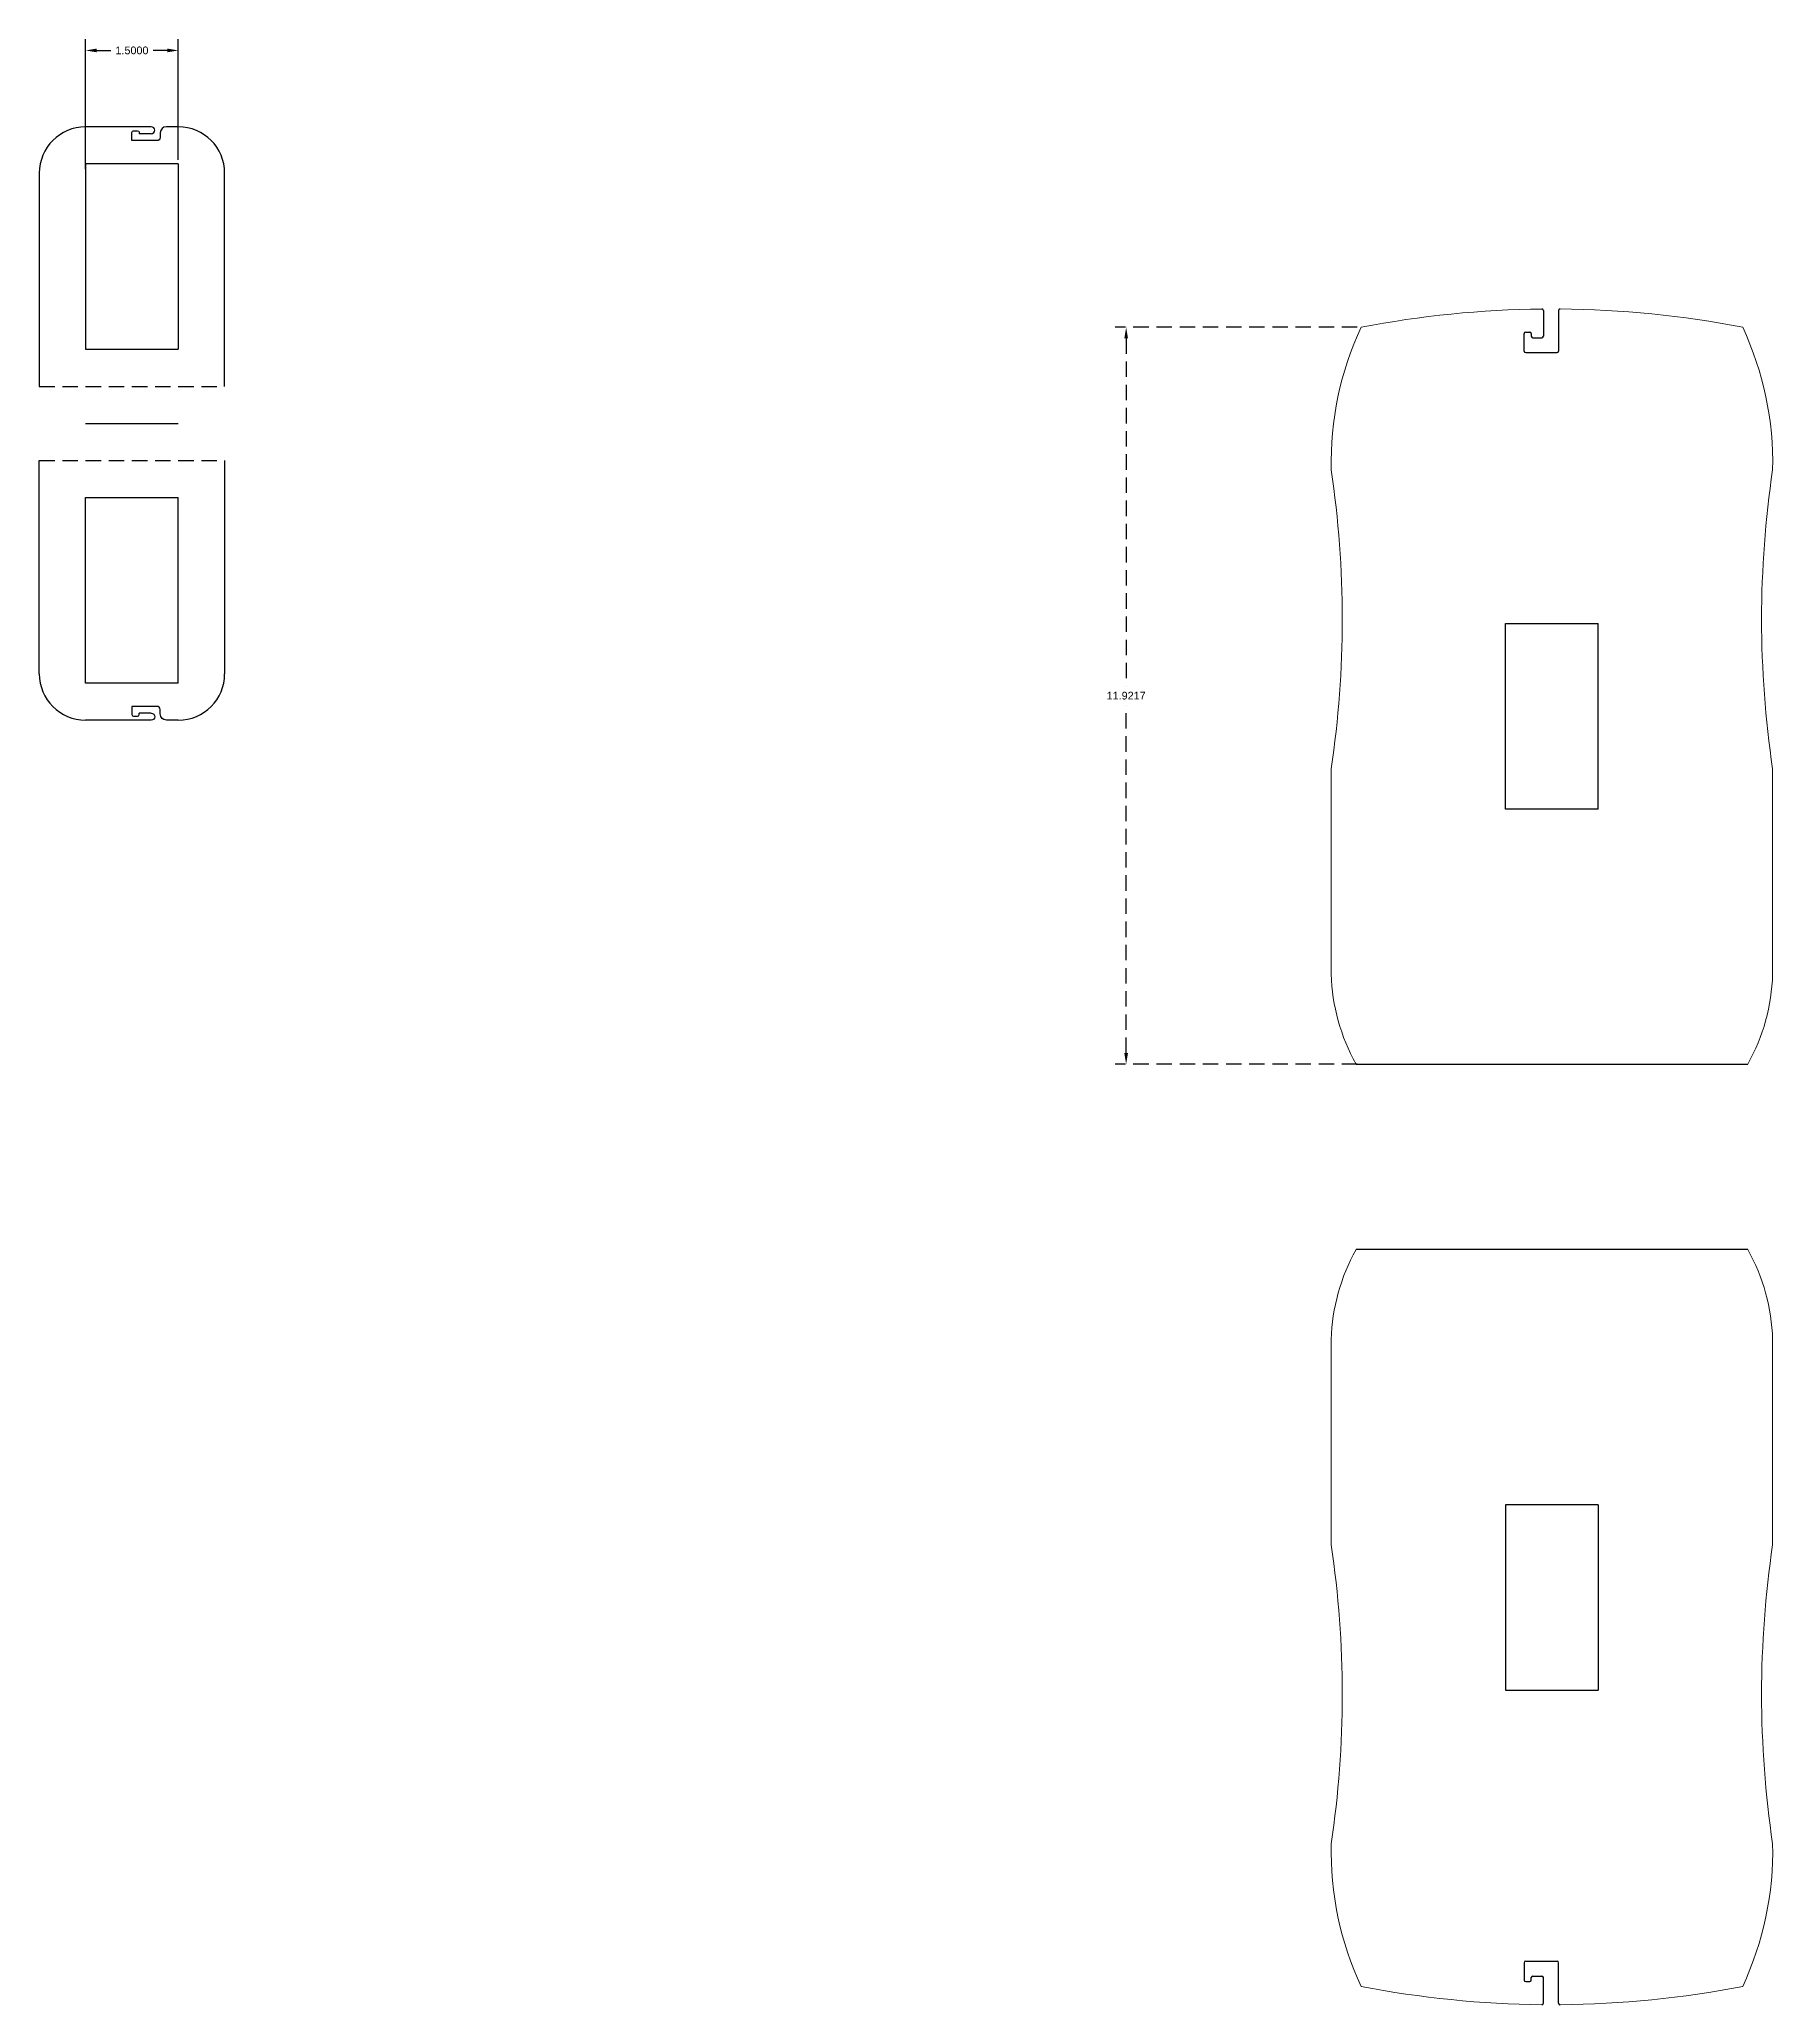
# Model space of a CAD drawing. Header units: inches. Extents: x 5 to 559, y 1 to 314.
# Drawn here: x 258.38 to 286.43, y 32.54 to 64.33 of the extents above; entities that cross this region are included whole.
import ezdxf

# ---------------------------------------------------------------- set-up
doc = ezdxf.new("R2010")
doc.units = ezdxf.units.IN
doc.header["$MEASUREMENT"] = 0
doc.linetypes.add('HIDDEN', pattern=[0.375, 0.25, -0.125])
doc.layers.add('cut', color=1, linetype='Continuous')
doc.layers.add('each', color=1, linetype='HIDDEN')
doc.layers.add('Laser cut', color=1, linetype='Continuous', lineweight=5)
doc.styles.get("Standard").update_dxf_attribs({"font": 'arial.ttf'})
doc.dimstyles.get("Standard").update_dxf_attribs({"dimtxt": 0.125, "dimasz": 0.18, "dimexe": 0.18, "dimexo": 0.0625, "dimgap": 0.09, "dimtad": 0, "dimtih": 1, "dimtoh": 1, "dimdec": 4, "dimzin": 0, "dimdsep": 46, "dimtxsty": 'Standard', "dimcen": 0.09, "dimadec": 0, "dimazin": 0, "dimtfac": 1, "dimtdec": 4, "dimtofl": 0, "dimtmove": 0, "dimatfit": 3, "dimfxl": 1, "dimtolj": 1, "dimtzin": 0, "dimarcsym": 0})

# ---------------------------------------------------------------- blocks, each defined once
blk = doc.blocks.new('*D24')
at = {"layer": 'Defpoints', "color": 0, "lineweight": -2, "transparency": 16777216}
for p, q in [((259.13, 62.231), (259.13, 64.333)), ((260.63, 62.381), (260.63, 64.333)), ((259.31, 64.153), (259.537, 64.153)), ((260.45, 64.153), (260.224, 64.153))]:
    blk.add_line(p, q, dxfattribs=at)
at = {"layer": 'Defpoints', "color": 0, "transparency": 16777216}
for p in [(260.63, 64.153), (259.13, 62.168), (260.63, 62.318)]:
    blk.add_point(p, dxfattribs=at)
for points in [[(259.31, 64.183), (259.31, 64.123), (259.13, 64.153)], [(260.45, 64.183), (260.45, 64.123), (260.63, 64.153)]]:
    blk.add_solid(points, dxfattribs=at)
at = {"layer": 'Defpoints', "color": 0, "transparency": 16777216, "insert": (259.88, 64.153), "char_height": 0.125, "attachment_point": 5}
blk.add_mtext('\\A1;1.5000', dxfattribs=at)
blk = doc.blocks.new('*D83')
at = {"layer": 'Defpoints', "color": 0, "transparency": 16777216}
for p in [(279.773, 59.675), (275.97, 47.753), (279.773, 47.753)]:
    blk.add_point(p, dxfattribs=at)
at = {"layer": 'each', "color": 0, "lineweight": -2, "transparency": 16777216}
for p, q in [((279.711, 59.675), (275.79, 59.675)), ((275.97, 59.495), (275.97, 53.868)), ((275.97, 47.933), (275.97, 53.56)), ((279.711, 47.753), (275.79, 47.753))]:
    blk.add_line(p, q, dxfattribs=at)
at = {"layer": 'each', "color": 0, "transparency": 16777216}
for points in [[(275.94, 59.495), (276, 59.495), (275.97, 59.675)], [(275.94, 47.933), (276, 47.933), (275.97, 47.753)]]:
    blk.add_solid(points, dxfattribs=at)
at = {"layer": 'each', "color": 0, "transparency": 16777216, "insert": (275.97, 53.714), "char_height": 0.125, "attachment_point": 5}
blk.add_mtext('\\A1;11.9217', dxfattribs=at)

msp = doc.modelspace()

# ---------------------------------------------------------------- linework, layer by layer
at = {"layer": 'cut'}
for p, q in [((260.19202, 62.91819), (259.13034, 62.91819)), ((260.19202, 62.80645), (259.99623, 62.80645)), ((258.38034, 62.16819), (258.38034, 58.71819)), ((261.38034, 58.71819), (261.38034, 62.16819)), ((282.72264, 59.94479), (282.72264, 59.53105)), ((282.9679, 59.94507), (282.9679, 59.29033)), ((282.41096, 59.38467), (282.41096, 59.57189)), ((282.41096, 59.29033), (282.41096, 59.57189)), ((282.43596, 59.59689), (282.50185, 59.59689)), ((282.43596, 59.59689), (282.50185, 59.59689)), ((282.52685, 59.57189), (282.52685, 59.53105)), ((282.52685, 59.57189), (282.52685, 59.53105)), ((282.55185, 59.50605), (282.69764, 59.50605)), ((282.55185, 59.50605), (282.69764, 59.50605)), ((282.43596, 59.26533), (282.9429, 59.26533)), ((258.38034, 54.06819), (258.38034, 57.51819)), ((261.38034, 57.51819), (261.38034, 54.06819)), ((260.19202, 53.42992), (259.99623, 53.42992)), ((260.19202, 53.31819), (259.13034, 53.31819)), ((279.69122, 47.75314), (286.02997, 47.75314)), ((286.02997, 44.75314), (279.69122, 44.75314)), ((282.41096, 33.21594), (282.41096, 32.93438)), ((282.41096, 33.12161), (282.41096, 32.93438)), ((282.43596, 33.24094), (282.9429, 33.24094)), ((282.9679, 32.56121), (282.9679, 33.21594)), ((282.43596, 32.90938), (282.50185, 32.90938)), ((282.43596, 32.90938), (282.50185, 32.90938)), ((282.52685, 32.93438), (282.52685, 32.97523)), ((282.52685, 32.93438), (282.52685, 32.97523)), ((282.55185, 33.00023), (282.69764, 33.00023)), ((282.55185, 33.00023), (282.69764, 33.00023)), ((282.72264, 32.56149), (282.72264, 32.97523))]:
    msp.add_line(p, q, dxfattribs=at)
for points in [[(260.63034, 62.91819), (260.43729, 62.91819, 0.41421356), (260.33729, 62.81819), (260.33729, 62.74472, -0.41421356), (260.28729, 62.69472), (259.88034, 62.69472), (259.88034, 62.82816, -0.41421356), (259.90534, 62.85316), (259.97123, 62.85316, -0.41421356), (259.99623, 62.82816), (259.99623, 62.80645)], [(260.63034, 53.31819), (260.43729, 53.31819, -0.41421356), (260.33729, 53.41819), (260.33729, 53.49166, 0.41421356), (260.28729, 53.54166), (259.88034, 53.54166), (259.88034, 53.40822, 0.41421356), (259.90534, 53.38322), (259.97123, 53.38322, 0.41421356), (259.99623, 53.40822), (259.99623, 53.42992)]]:
    msp.add_lwpolyline(points, format="xyb", dxfattribs=at)
for centre, radius, start, end in [((259.13034, 62.16819), 0.75, 90, 180), ((260.63034, 62.16819), 0.75, 0, 90), ((282.43596, 59.57189), 0.025, 90, 180), ((282.43596, 59.57189), 0.025, 90, 180), ((282.50185, 59.57189), 0.025, 0, 90), ((282.50185, 59.57189), 0.025, 0, 90), ((282.55185, 59.53105), 0.025, 180, 270), ((282.55185, 59.53105), 0.025, 180, 270), ((282.69764, 59.53105), 0.025, 270, 0), ((282.69764, 59.53105), 0.025, 270, 0), ((282.43596, 59.29033), 0.025, 180, 270), ((282.9429, 59.29033), 0.025, 270, 0), ((259.13034, 54.06819), 0.75, 180, 270), ((260.63034, 54.06819), 0.75, 270, 0), ((282.43596, 33.21594), 0.025, 90, 180), ((282.9429, 33.21594), 0.025, 0, 90), ((282.43596, 32.93438), 0.025, 180, 270), ((282.43596, 32.93438), 0.025, 180, 270), ((282.50185, 32.93438), 0.025, 270, 0), ((282.50185, 32.93438), 0.025, 270, 0), ((282.55185, 32.97523), 0.025, 90, 180), ((282.55185, 32.97523), 0.025, 90, 180), ((282.69764, 32.97523), 0.025, 360, 90), ((282.69764, 32.97523), 0.025, 360, 90)]:
    msp.add_arc(centre, radius, start, end, dxfattribs=at)
msp.add_ellipse((260.19202, 62.86232), major_axis=(-0.05587, 0), ratio=1, start_param=1.57079633, end_param=4.71238898, dxfattribs=at)
at = {"layer": 'cut', "extrusion": (0, 0, -1)}
msp.add_ellipse((260.19202, 53.37406), major_axis=(-0.05587, 0), ratio=1, start_param=1.57079633, end_param=4.71238898, dxfattribs=at)
at = {"layer": 'Defpoints'}
for p, q in [((260.63034, 62.31819), (259.13034, 62.31819)), ((259.13034, 62.31819), (259.13034, 59.31819)), ((260.63034, 62.31819), (260.63034, 59.31819)), ((259.13034, 59.31819), (260.63034, 59.31819)), ((259.13034, 58.11819), (260.63034, 58.11819)), ((259.13034, 53.91819), (259.13034, 56.91819)), ((259.13034, 56.91819), (260.63034, 56.91819)), ((260.63034, 53.91819), (260.63034, 56.91819)), ((282.1106, 51.88065), (282.1106, 54.88065)), ((282.1106, 54.88065), (283.6106, 54.88065)), ((282.1106, 51.88065), (282.1106, 54.88065)), ((282.1106, 54.88065), (283.6106, 54.88065)), ((283.6106, 51.88065), (283.6106, 54.88065)), ((283.6106, 51.88065), (283.6106, 54.88065)), ((260.63034, 53.91819), (259.13034, 53.91819)), ((283.6106, 51.88065), (282.1106, 51.88065)), ((283.6106, 51.88065), (282.1106, 51.88065)), ((283.6106, 40.62562), (282.1106, 40.62562)), ((282.1106, 40.62562), (282.1106, 37.62562)), ((283.6106, 40.62562), (282.1106, 40.62562)), ((282.1106, 40.62562), (282.1106, 37.62562)), ((283.6106, 40.62562), (283.6106, 37.62562)), ((283.6106, 40.62562), (283.6106, 37.62562)), ((282.1106, 37.62562), (283.6106, 37.62562)), ((282.1106, 37.62562), (283.6106, 37.62562))]:
    msp.add_line(p, q, dxfattribs=at)
at = {"layer": 'each'}
for p, q in [((258.38034, 58.71819), (261.38034, 58.71819)), ((258.38034, 58.71819), (261.38034, 58.71819)), ((258.38034, 57.51819), (261.38034, 57.51819)), ((258.38034, 57.51819), (261.38034, 57.51819))]:
    msp.add_line(p, q, dxfattribs=at)
for centre, start, end in [((282.69764, 59.94479), 0, 90.575184), ((282.9929, 59.94507), 89.533012, 180), ((282.69764, 32.56149), 269.424816, 0), ((282.9929, 32.56121), 180, 270.466988)]:
    msp.add_arc(centre, 0.025, start, end, dxfattribs=at)
at = {"layer": 'Laser cut'}
for p, q in [((279.28893, 52.5307), (279.28893, 49.2072)), ((286.43227, 52.5307), (286.43227, 49.2072)), ((279.28893, 39.97558), (279.28893, 43.29908)), ((286.43227, 39.97558), (286.43227, 43.29908))]:
    msp.add_line(p, q, dxfattribs=at)
for centre, radius, start, end in [((282.8606, 43.71255), 16.25805, 90.575184, 100.946177), ((282.8606, 43.71255), 16.25805, 79.053823, 89.533012), ((284.45704, 57.48691), 5.16945, 154.961009, 181.308152), ((281.26416, 57.48691), 5.16945, 358.691848, 25.038991), ((262.98705, 54.9498), 16.4804, 351.559256, 8.440744), ((302.73415, 54.9498), 16.4804, 171.559256, 188.440744), ((282.43753, 49.29563), 3.14984, 181.608905, 209.321287), ((283.28367, 49.29563), 3.14984, 330.678713, 358.391095), ((282.43753, 43.21064), 3.14984, 150.678713, 178.391095), ((283.28367, 43.21064), 3.14984, 1.608905, 29.321287), ((262.98705, 37.55648), 16.4804, 351.559256, 8.440744), ((302.73415, 37.55648), 16.4804, 171.559256, 188.440744), ((284.45704, 35.01936), 5.16945, 178.691848, 205.038991), ((281.26416, 35.01936), 5.16945, 334.961009, 1.308152), ((282.8606, 48.79372), 16.25805, 259.053823, 269.424816), ((282.8606, 48.79372), 16.25805, 270.466988, 280.946177)]:
    msp.add_arc(centre, radius, start, end, dxfattribs=at)

# ---------------------------------------------------------------- dimensions: what is measured, and where the dimension line sits
at = {"layer": 'Defpoints'}
dim = msp.add_linear_dim(base=(260.63034, 64.15318), p1=(259.13034, 62.16819), p2=(260.63034, 62.31819), dimstyle='Standard', dxfattribs=at)
dim.commit()
dim.dimension.update_dxf_attribs({"geometry": '*D24', "text_midpoint": (259.88034, 64.15318)})
at = {"layer": 'each'}
dim = msp.add_aligned_dim(p1=(279.77341, 59.67481), p2=(279.77341, 47.75314), distance=-3.80313, dimstyle='Standard', dxfattribs=at)
dim.commit()
dim.dimension.update_dxf_attribs({"geometry": '*D83', "text_midpoint": (275.97028, 53.71397)})

doc.saveas('drawing.dxf')
